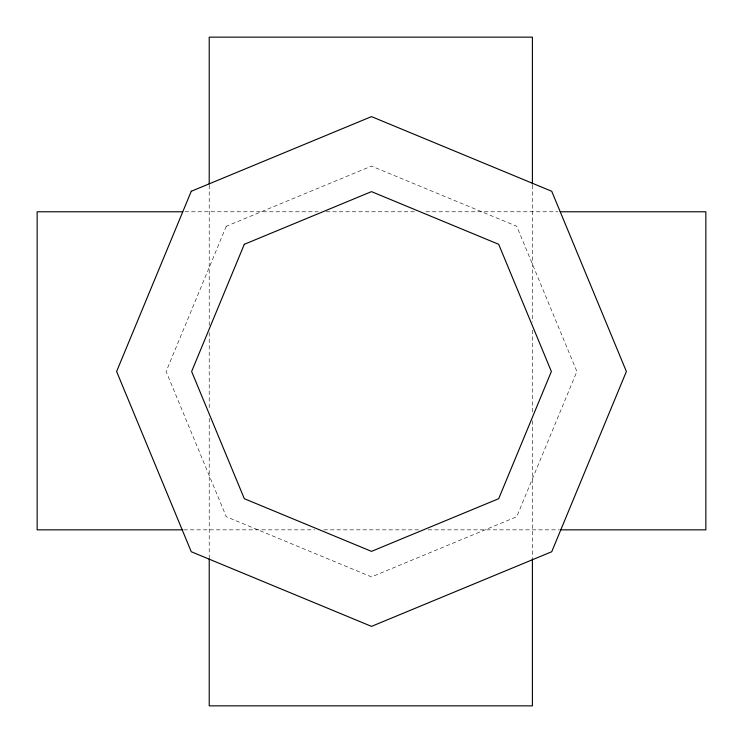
<?xml version="1.0" encoding="UTF-8"?>
<svg xmlns="http://www.w3.org/2000/svg" width="743" height="743" viewBox="0 0 743 743"><rect width="100%" height="100%" fill="white"/><g stroke="black" fill="none" stroke-linecap="round" stroke-linejoin="round"><path stroke-width="0.56" stroke-dasharray="3.71 2.79" d="M184.97 211.774L318.106 211.774M326.214 211.774L416.563 211.774M425.832 211.774L557.835 211.774M183.809 529.843L314.633 529.843M323.892 529.843L418.885 529.843M428.144 529.843L558.996 529.843M532.397 185.174L532.397 322.053M532.397 330.18L532.397 412.597M532.397 420.724L532.397 557.631M209.22 185.174L209.22 325.536M209.22 332.502L209.22 410.275M209.22 418.402L209.22 557.631M226.271 226.271L166.107 371.5L226.271 516.729L371.5 576.893L516.729 516.729L576.893 371.5L516.729 226.271L371.5 166.107L226.271 226.271"/><path stroke-width="1.11" d="M182.657 211.774L37.15 211.774L37.15 529.843L182.657 529.843M560.148 211.774L705.85 211.774L705.85 529.843L560.148 529.843M532.397 184.023L532.397 37.15L209.22 37.15L209.22 184.023M532.397 558.792L532.397 705.85L209.22 705.85L209.22 558.792M191.267 191.267L116.614 371.5L191.267 551.733L371.5 626.386L551.733 551.733L626.386 371.5L551.733 191.267L371.5 116.614L191.267 191.267M244.308 244.308L191.629 371.5L244.308 498.692L371.5 551.371L498.692 498.692L551.371 371.5L498.692 244.308L371.5 191.629L244.308 244.308"/></g></svg>
